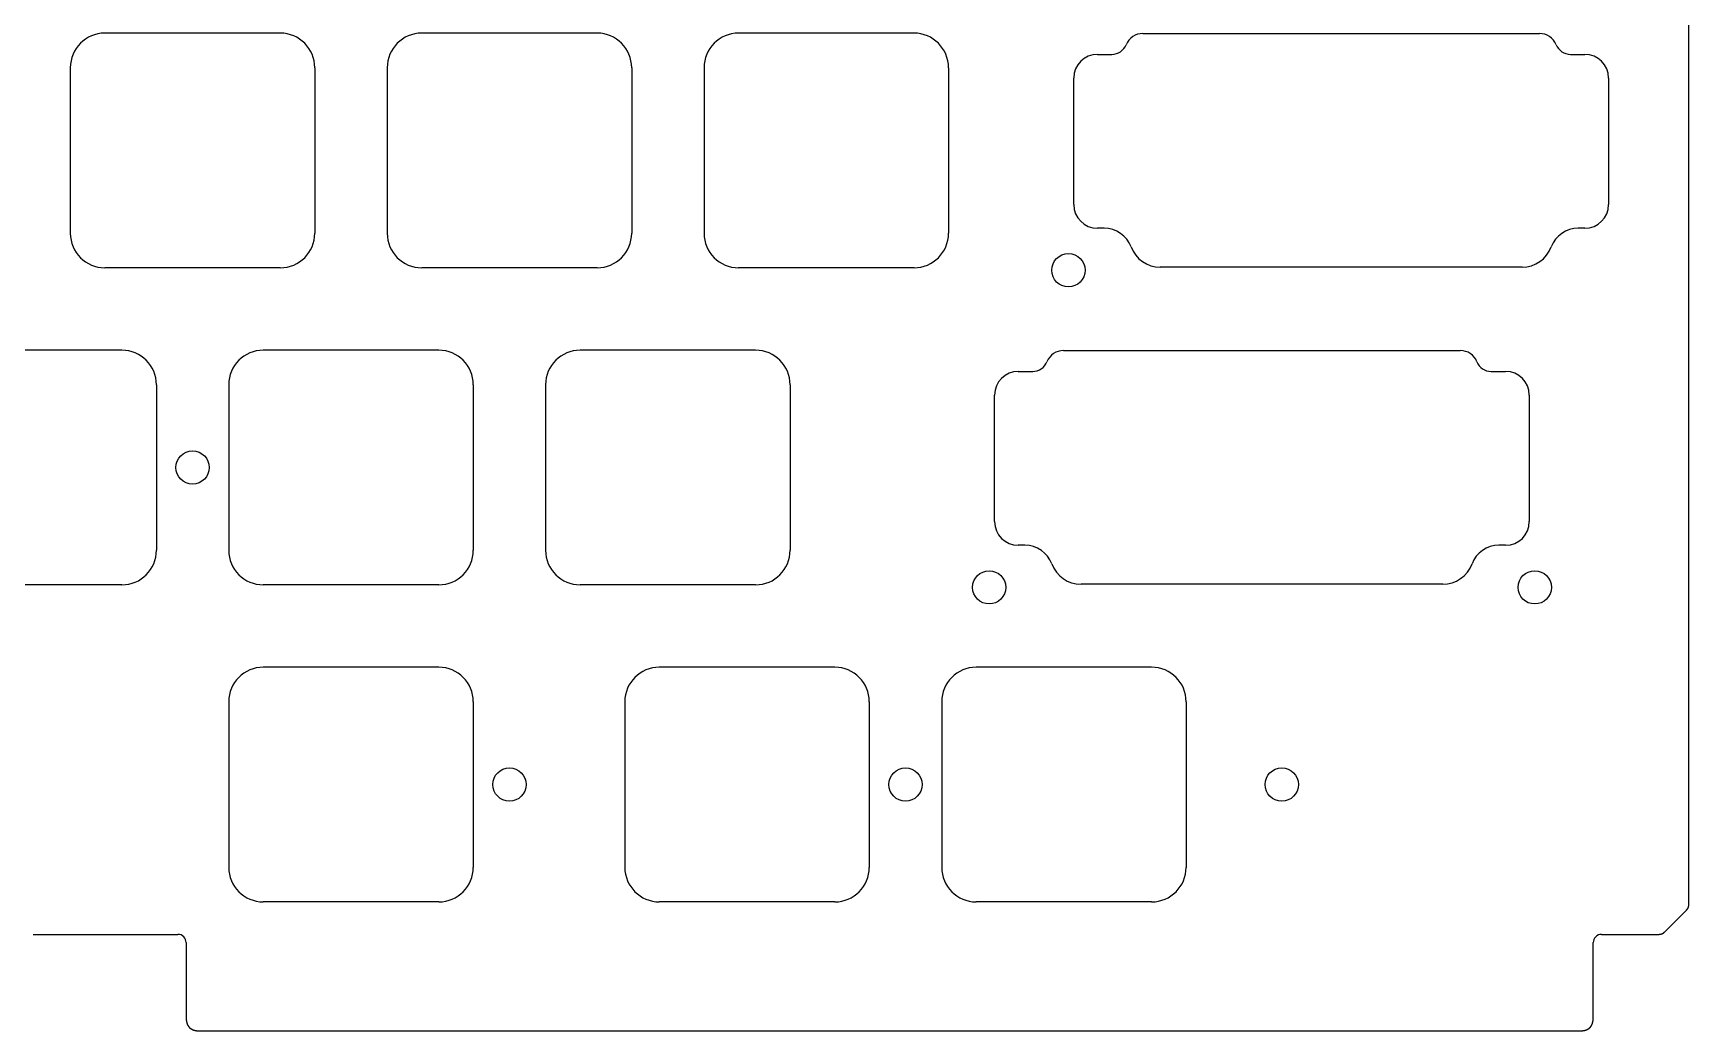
# Model space of a CAD drawing. Header units: millimetres. Extents: x -9 to 276, y -91 to 15.
# Drawn here: x 176.1 to 275.7, y -91 to -31 of the extents above; entities that cross this region are included whole.
import ezdxf

# ---------------------------------------------------------------- set-up
doc = ezdxf.new("R2010")
doc.units = ezdxf.units.MM
doc.layers.add('Edge.Cuts', color=53, linetype='CONTINUOUS', true_color=0xc8a339)

msp = doc.modelspace()

# ---------------------------------------------------------------- linework, layer by layer
at = {"layer": 'Edge.Cuts', "linetype": 'CONTINUOUS'}
for p, q in [((275.7, -83.39289), (275.7, 7.192893)), ((191.0125, -31.05), (180.4625, -31.05)), ((210.0625, -31.05), (199.5125, -31.05)), ((229.1125, -31.05), (218.5625, -31.05)), ((178.3875, -33.125), (178.3875, -43.075)), ((193.0875, -33.125), (193.0875, -43.075)), ((197.4375, -33.125), (197.4375, -43.075)), ((212.1375, -33.125), (212.1375, -43.075)), ((216.4875, -33.125), (216.4875, -43.075)), ((231.1875, -33.125), (231.1875, -43.075)), ((191.0125, -45.15), (180.4625, -45.15)), ((210.0625, -45.15), (199.5125, -45.15)), ((229.1125, -45.15), (218.5625, -45.15)), ((181.4875, -50.1), (170.9375, -50.1)), ((200.5375, -50.1), (189.9875, -50.1)), ((219.5875, -50.1), (209.0375, -50.1)), ((183.5625, -52.175), (183.5625, -62.125)), ((187.9125, -52.175), (187.9125, -62.125)), ((202.6125, -52.175), (202.6125, -62.125)), ((206.9625, -52.175), (206.9625, -62.125)), ((221.6625, -52.175), (221.6625, -62.125)), ((181.4875, -64.2), (170.9375, -64.2)), ((200.5375, -64.2), (189.9875, -64.2)), ((219.5875, -64.2), (209.0375, -64.2)), ((275.645185, -83.623601), (275.646602, -83.620891)), ((275.646602, -83.620891), (275.648, -83.618173)), ((275.648, -83.618173), (275.649379, -83.61545)), ((275.649379, -83.61545), (275.65074, -83.612718)), ((275.65074, -83.612718), (275.652081, -83.60998)), ((275.652081, -83.60998), (275.653404, -83.607234)), ((275.653404, -83.607234), (275.654708, -83.604482)), ((275.654708, -83.604482), (275.655994, -83.601722)), ((275.655994, -83.601722), (275.65726, -83.598956)), ((275.65726, -83.598956), (275.658508, -83.596181)), ((275.658508, -83.596181), (275.659737, -83.5934)), ((275.659737, -83.5934), (275.660948, -83.590611)), ((275.660948, -83.590611), (275.66214, -83.587815)), ((275.66214, -83.587815), (275.663314, -83.585011)), ((275.663314, -83.585011), (275.665606, -83.57938)), ((275.665606, -83.57938), (275.667824, -83.573718)), ((275.667824, -83.573718), (275.669968, -83.568026)), ((275.669968, -83.568026), (275.672039, -83.562301)), ((275.672039, -83.562301), (275.674036, -83.556544)), ((275.674036, -83.556544), (275.67596, -83.550754)), ((275.67596, -83.550754), (275.677811, -83.54493)), ((275.677811, -83.54493), (275.679589, -83.539073)), ((275.679589, -83.539073), (275.681294, -83.533181)), ((275.681294, -83.533181), (275.682925, -83.527254)), ((275.682925, -83.527254), (275.684483, -83.521292)), ((275.684483, -83.521292), (275.685968, -83.515293)), ((275.685968, -83.515293), (275.68738, -83.509257)), ((275.68738, -83.509257), (275.688718, -83.503184)), ((275.688718, -83.503184), (275.689983, -83.497072)), ((275.689983, -83.497072), (275.691174, -83.490922)), ((275.691174, -83.490922), (275.692291, -83.484733)), ((275.692291, -83.484733), (275.693333, -83.478504)), ((275.693333, -83.478504), (275.694302, -83.472234)), ((275.694302, -83.472234), (275.695196, -83.465924)), ((275.695196, -83.465924), (275.696015, -83.459571)), ((275.696015, -83.459571), (275.696758, -83.453176)), ((275.696758, -83.453176), (275.697426, -83.446738)), ((275.697426, -83.446738), (275.698018, -83.440255)), ((275.698018, -83.440255), (275.698534, -83.433729)), ((275.698534, -83.433729), (275.698973, -83.427157)), ((275.698973, -83.427157), (275.699334, -83.42054)), ((275.699334, -83.42054), (275.699618, -83.413876)), ((275.699618, -83.413876), (275.699824, -83.407164)), ((275.699824, -83.407164), (275.699952, -83.400405)), ((275.699952, -83.400405), (275.7, -83.393597)), ((275.7, -83.393597), (275.7, -83.39289)), ((274.246446, -85.05355), (275.553553, -83.746443)), ((275.553553, -83.746443), (275.555963, -83.744019)), ((275.555963, -83.744019), (275.558354, -83.741586)), ((275.558354, -83.741586), (275.560718, -83.739151)), ((275.560718, -83.739151), (275.563063, -83.736707)), ((275.563063, -83.736707), (275.565383, -83.734261)), ((275.565383, -83.734261), (275.567682, -83.731807)), ((275.567682, -83.731807), (275.569957, -83.72935)), ((275.569957, -83.72935), (275.572212, -83.726885)), ((275.572212, -83.726885), (275.574442, -83.724418)), ((275.574442, -83.724418), (275.576653, -83.721942)), ((275.576653, -83.721942), (275.57884, -83.719463)), ((275.57884, -83.719463), (275.581007, -83.716976)), ((275.581007, -83.716976), (275.58315, -83.714487)), ((275.58315, -83.714487), (275.585273, -83.711989)), ((275.585273, -83.711989), (275.587373, -83.709488)), ((275.587373, -83.709488), (275.589453, -83.706979)), ((275.589453, -83.706979), (275.591511, -83.704467)), ((275.591511, -83.704467), (275.593548, -83.701947)), ((275.593548, -83.701947), (275.595563, -83.699423)), ((275.595563, -83.699423), (275.597559, -83.696892)), ((275.597559, -83.696892), (275.599532, -83.694357)), ((275.599532, -83.694357), (275.601485, -83.691814)), ((275.601485, -83.691814), (275.603416, -83.689268)), ((275.603416, -83.689268), (275.605329, -83.686713)), ((275.605329, -83.686713), (275.607218, -83.684155)), ((275.607218, -83.684155), (275.609089, -83.681589)), ((275.609089, -83.681589), (275.610938, -83.679019)), ((275.610938, -83.679019), (275.612768, -83.676441)), ((275.612768, -83.676441), (275.614577, -83.67386)), ((275.614577, -83.67386), (275.616366, -83.67127)), ((275.616366, -83.67127), (275.618134, -83.668676)), ((275.618134, -83.668676), (275.619883, -83.666074)), ((275.619883, -83.666074), (275.621611, -83.663468)), ((275.621611, -83.663468), (275.62332, -83.660854)), ((275.62332, -83.660854), (275.625008, -83.658235)), ((275.625008, -83.658235), (275.626678, -83.655609)), ((275.626678, -83.655609), (275.628327, -83.652978)), ((275.628327, -83.652978), (275.629957, -83.650339)), ((275.629957, -83.650339), (275.631566, -83.647695)), ((275.631566, -83.647695), (275.633157, -83.645044)), ((275.633157, -83.645044), (275.634728, -83.642387)), ((275.634728, -83.642387), (275.63628, -83.639723)), ((275.63628, -83.639723), (275.637811, -83.637053)), ((275.637811, -83.637053), (275.639325, -83.634375)), ((275.639325, -83.634375), (275.640818, -83.631692)), ((275.640818, -83.631692), (275.642293, -83.629002)), ((275.642293, -83.629002), (275.643748, -83.626305)), ((275.643748, -83.626305), (275.645185, -83.623601)), ((176.149852, -85.199997), (184.850852, -85.199997)), ((270.450556, -85.199997), (273.892893, -85.199997)), ((273.892893, -85.199997), (273.896312, -85.199987)), ((273.896312, -85.199987), (273.899722, -85.199957)), ((273.899722, -85.199957), (273.903116, -85.199907)), ((273.903116, -85.199907), (273.906502, -85.199837)), ((273.906502, -85.199837), (273.909871, -85.199748)), ((273.909871, -85.199748), (273.913233, -85.199639)), ((273.913233, -85.199639), (273.916578, -85.19951)), ((273.916578, -85.19951), (273.919916, -85.199361)), ((273.919916, -85.199361), (273.923238, -85.199194)), ((273.923238, -85.199194), (273.926552, -85.199006)), ((273.926552, -85.199006), (273.929851, -85.1988)), ((273.929851, -85.1988), (273.933141, -85.198573)), ((273.933141, -85.198573), (273.936417, -85.198328)), ((273.936417, -85.198328), (273.939685, -85.198064)), ((273.939685, -85.198064), (273.942938, -85.19778)), ((273.942938, -85.19778), (273.946183, -85.197477)), ((273.946183, -85.197477), (273.949414, -85.197155)), ((273.949414, -85.197155), (273.952637, -85.196814)), ((273.952637, -85.196814), (273.955846, -85.196455)), ((273.955846, -85.196455), (273.959047, -85.196076)), ((273.959047, -85.196076), (273.962235, -85.195678)), ((273.962235, -85.195678), (273.965414, -85.195262)), ((273.965414, -85.195262), (273.96858, -85.194827)), ((273.96858, -85.194827), (273.971738, -85.194373)), ((273.971738, -85.194373), (273.974884, -85.1939)), ((273.974884, -85.1939), (273.978021, -85.193408)), ((273.978021, -85.193408), (273.981146, -85.192899)), ((273.981146, -85.192899), (273.984262, -85.19237)), ((273.984262, -85.19237), (273.987367, -85.191823)), ((273.987367, -85.191823), (273.990463, -85.191257)), ((273.990463, -85.191257), (273.993547, -85.190673)), ((273.993547, -85.190673), (273.996624, -85.19007)), ((273.996624, -85.19007), (273.999689, -85.189449)), ((273.999689, -85.189449), (274.002746, -85.188809)), ((274.002746, -85.188809), (274.005791, -85.188151)), ((274.005791, -85.188151), (274.008829, -85.187475)), ((274.008829, -85.187475), (274.011855, -85.18678)), ((274.011855, -85.18678), (274.014873, -85.186067)), ((274.014873, -85.186067), (274.017881, -85.185335)), ((274.017881, -85.185335), (274.020881, -85.184585)), ((274.020881, -85.184585), (274.02387, -85.183817)), ((274.02387, -85.183817), (274.026851, -85.183031)), ((274.026851, -85.183031), (274.029822, -85.182226)), ((274.029822, -85.182226), (274.032786, -85.181403)), ((274.032786, -85.181403), (274.035739, -85.180562)), ((274.035739, -85.180562), (274.038684, -85.179702)), ((274.038684, -85.179702), (274.04162, -85.178824)), ((274.04162, -85.178824), (274.044548, -85.177928)), ((274.044548, -85.177928), (274.047466, -85.177014)), ((274.047466, -85.177014), (274.050376, -85.176081)), ((274.050376, -85.176081), (274.053278, -85.17513)), ((274.053278, -85.17513), (274.056171, -85.174161)), ((274.056171, -85.174161), (274.059056, -85.173173)), ((274.059056, -85.173173), (274.061933, -85.172167)), ((274.061933, -85.172167), (274.064801, -85.171143)), ((274.064801, -85.171143), (274.067661, -85.1701)), ((274.067661, -85.1701), (274.070513, -85.16904)), ((274.070513, -85.16904), (274.073357, -85.16796)), ((274.073357, -85.16796), (274.076193, -85.166863)), ((274.076193, -85.166863), (274.079022, -85.165747)), ((274.079022, -85.165747), (274.081842, -85.164612)), ((274.081842, -85.164612), (274.084655, -85.16346)), ((274.084655, -85.16346), (274.090257, -85.161099)), ((274.090257, -85.161099), (274.095828, -85.158664)), ((274.095828, -85.158664), (274.10137, -85.156154)), ((274.10137, -85.156154), (274.106882, -85.153571)), ((274.106882, -85.153571), (274.112365, -85.150912)), ((274.112365, -85.150912), (274.11782, -85.148179)), ((274.11782, -85.148179), (274.123247, -85.14537)), ((274.123247, -85.14537), (274.128645, -85.142485)), ((274.128645, -85.142485), (274.134017, -85.139524)), ((274.134017, -85.139524), (274.139362, -85.136487)), ((274.139362, -85.136487), (274.14468, -85.133372)), ((274.14468, -85.133372), (274.149972, -85.13018)), ((274.149972, -85.13018), (274.155238, -85.126911)), ((274.155238, -85.126911), (274.160479, -85.123563)), ((274.160479, -85.123563), (274.165694, -85.120135)), ((274.165694, -85.120135), (274.170885, -85.116629)), ((274.170885, -85.116629), (274.176051, -85.113042)), ((274.176051, -85.113042), (274.181193, -85.109375)), ((274.181193, -85.109375), (274.186311, -85.105626)), ((274.186311, -85.105626), (274.191406, -85.101796)), ((274.191406, -85.101796), (274.196477, -85.097883)), ((274.196477, -85.097883), (274.201525, -85.093887)), ((274.201525, -85.093887), (274.20655, -85.089806)), ((274.20655, -85.089806), (274.211552, -85.085641)), ((274.211552, -85.085641), (274.216531, -85.081391)), ((274.216531, -85.081391), (274.221489, -85.077054)), ((274.221489, -85.077054), (274.226424, -85.072631)), ((274.226424, -85.072631), (274.231337, -85.068119)), ((274.231337, -85.068119), (274.236228, -85.063519)), ((274.236228, -85.063519), (274.241098, -85.05883)), ((274.241098, -85.05883), (274.245945, -85.05405)), ((274.245945, -85.05405), (274.246446, -85.05355)), ((185.350852, -85.699997), (185.350852, -90.199997)), ((269.950556, -90.199997), (269.950556, -85.699997)), ((185.350852, -90.199997), (185.350862, -90.205644)), ((185.350862, -90.205644), (185.350892, -90.211271)), ((185.350892, -90.211271), (185.350942, -90.216858)), ((185.350942, -90.216858), (185.351011, -90.222425)), ((185.351011, -90.222425), (185.351101, -90.227953)), ((185.351101, -90.227953), (185.351209, -90.233461)), ((185.351209, -90.233461), (185.351338, -90.23893)), ((185.351338, -90.23893), (185.351485, -90.24438)), ((185.351485, -90.24438), (185.351652, -90.249791)), ((185.351652, -90.249791), (185.351838, -90.255183)), ((185.351838, -90.255183), (185.352043, -90.260537)), ((185.352043, -90.260537), (185.352267, -90.265871)), ((185.352267, -90.265871), (185.352509, -90.271168)), ((185.352509, -90.271168), (185.352771, -90.276446)), ((185.352771, -90.276446), (185.353051, -90.281686)), ((185.353051, -90.281686), (185.35335, -90.286907)), ((185.35335, -90.286907), (185.353667, -90.292092)), ((185.353667, -90.292092), (185.354003, -90.297257)), ((185.354003, -90.297257), (185.354356, -90.302386)), ((185.354356, -90.302386), (185.354728, -90.307497)), ((185.354728, -90.307497), (185.355118, -90.312571)), ((185.355118, -90.312571), (185.355526, -90.317627)), ((185.355526, -90.317627), (185.355952, -90.322647)), ((185.355952, -90.322647), (185.356396, -90.327648)), ((185.356396, -90.327648), (185.356857, -90.332615)), ((185.356857, -90.332615), (185.357337, -90.337563)), ((185.357337, -90.337563), (185.357833, -90.342476)), ((185.357833, -90.342476), (185.358347, -90.347371)), ((185.358347, -90.347371), (185.358878, -90.352232)), ((185.358878, -90.352232), (185.359427, -90.357074)), ((185.359427, -90.357074), (185.359993, -90.361882)), ((185.359993, -90.361882), (185.360576, -90.366673)), ((185.360576, -90.366673), (185.361175, -90.371429)), ((185.361175, -90.371429), (185.361793, -90.376168)), ((185.361793, -90.376168), (185.362426, -90.380874)), ((185.362426, -90.380874), (185.363077, -90.385562)), ((185.363077, -90.385562), (185.363744, -90.390217)), ((185.363744, -90.390217), (185.364428, -90.394854)), ((185.364428, -90.394854), (185.365128, -90.399459)), ((185.365128, -90.399459), (185.365846, -90.404047)), ((185.365846, -90.404047), (185.366578, -90.408602)), ((185.366578, -90.408602), (185.367329, -90.41314)), ((185.367329, -90.41314), (185.368094, -90.417647)), ((185.368094, -90.417647), (185.368876, -90.422136)), ((185.368876, -90.422136), (185.369674, -90.426593)), ((185.369674, -90.426593), (185.370489, -90.431034)), ((185.370489, -90.431034), (185.371318, -90.435444)), ((185.371318, -90.435444), (185.372165, -90.439836)), ((185.372165, -90.439836), (185.373026, -90.444198)), ((185.373026, -90.444198), (185.373904, -90.448543)), ((185.373904, -90.448543), (185.374796, -90.452858)), ((185.374796, -90.452858), (185.375706, -90.457157)), ((185.375706, -90.457157), (185.376629, -90.461425)), ((185.376629, -90.461425), (185.377569, -90.465676)), ((185.377569, -90.465676), (185.378524, -90.469899)), ((185.378524, -90.469899), (185.379495, -90.474104)), ((185.379495, -90.474104), (185.38048, -90.478281)), ((185.38048, -90.478281), (185.381482, -90.482441)), ((185.381482, -90.482441), (185.382497, -90.486572)), ((185.382497, -90.486572), (185.383529, -90.490687)), ((185.383529, -90.490687), (185.384574, -90.494774)), ((185.384574, -90.494774), (185.385636, -90.498844)), ((185.385636, -90.498844), (185.386712, -90.502886)), ((185.386712, -90.502886), (185.387803, -90.506913)), ((185.387803, -90.506913), (185.388908, -90.510911)), ((185.388908, -90.510911), (185.39003, -90.514894)), ((185.39003, -90.514894), (185.391164, -90.518849)), ((185.391164, -90.518849), (185.392315, -90.522788)), ((185.392315, -90.522788), (185.393478, -90.5267)), ((185.393478, -90.5267), (185.394658, -90.530597)), ((185.394658, -90.530597), (185.395851, -90.534467)), ((185.395851, -90.534467), (185.397059, -90.53832)), ((185.397059, -90.53832), (185.398281, -90.542148)), ((185.398281, -90.542148), (185.399518, -90.54596)), ((185.399518, -90.54596), (185.400769, -90.549747)), ((185.400769, -90.549747), (185.402035, -90.553517)), ((185.402035, -90.553517), (185.403313, -90.557262)), ((185.403313, -90.557262), (185.404608, -90.560992)), ((185.404608, -90.560992), (185.405914, -90.564696)), ((185.405914, -90.564696), (185.407237, -90.568385)), ((185.407237, -90.568385), (185.408572, -90.57205)), ((185.408572, -90.57205), (185.409923, -90.575698)), ((185.409923, -90.575698), (185.411286, -90.579323)), ((185.411286, -90.579323), (185.412664, -90.582931)), ((185.412664, -90.582931), (185.414055, -90.586516)), ((185.414055, -90.586516), (185.415461, -90.590086)), ((185.415461, -90.590086), (185.41688, -90.593632)), ((269.88443, -90.593873), (269.887251, -90.586777)), ((269.887251, -90.586777), (269.890016, -90.579603)), ((269.890016, -90.579603), (269.892725, -90.57235)), ((269.892725, -90.57235), (269.895379, -90.565018)), ((269.895379, -90.565018), (269.897976, -90.557606)), ((269.897976, -90.557606), (269.900517, -90.550113)), ((269.900517, -90.550113), (269.903002, -90.542538)), ((269.903002, -90.542538), (269.905428, -90.53488)), ((269.905428, -90.53488), (269.907798, -90.527139)), ((269.907798, -90.527139), (269.910109, -90.519313)), ((269.910109, -90.519313), (269.912362, -90.511402)), ((269.912362, -90.511402), (269.914557, -90.503405)), ((269.914557, -90.503405), (269.916692, -90.495321)), ((269.916692, -90.495321), (269.918768, -90.487149)), ((269.918768, -90.487149), (269.920783, -90.478887)), ((269.920783, -90.478887), (269.922738, -90.470536)), ((269.922738, -90.470536), (269.924632, -90.462094)), ((269.924632, -90.462094), (269.926465, -90.45356)), ((269.926465, -90.45356), (269.928235, -90.444934)), ((269.928235, -90.444934), (269.929943, -90.436214)), ((269.929943, -90.436214), (269.931588, -90.427399)), ((269.931588, -90.427399), (269.933169, -90.418489)), ((269.933169, -90.418489), (269.934686, -90.409482)), ((269.934686, -90.409482), (269.936138, -90.400378)), ((269.936138, -90.400378), (269.937524, -90.391175)), ((269.937524, -90.391175), (269.938845, -90.381872)), ((269.938845, -90.381872), (269.940099, -90.372469)), ((269.940099, -90.372469), (269.941285, -90.362964)), ((269.941285, -90.362964), (269.942404, -90.353357)), ((269.942404, -90.353357), (269.943454, -90.343646)), ((269.943454, -90.343646), (269.944435, -90.33383)), ((269.944435, -90.33383), (269.945346, -90.323908)), ((269.945346, -90.323908), (269.946186, -90.31388)), ((269.946186, -90.31388), (269.946955, -90.303744)), ((269.946955, -90.303744), (269.947652, -90.293499)), ((269.947652, -90.293499), (269.948275, -90.283144)), ((269.948275, -90.283144), (269.948826, -90.272678)), ((269.948826, -90.272678), (269.949302, -90.2621)), ((269.949302, -90.2621), (269.949702, -90.251408)), ((269.949702, -90.251408), (269.950027, -90.240603)), ((269.950027, -90.240603), (269.950275, -90.229682)), ((269.950275, -90.229682), (269.950446, -90.218644)), ((269.950446, -90.218644), (269.950538, -90.207489)), ((269.950538, -90.207489), (269.950556, -90.199997)), ((185.41688, -90.593632), (185.418314, -90.597162)), ((185.418314, -90.597162), (185.41976, -90.600669)), ((185.41976, -90.600669), (185.421221, -90.604161)), ((185.421221, -90.604161), (185.422695, -90.60763)), ((185.422695, -90.60763), (185.424184, -90.611084)), ((185.424184, -90.611084), (185.425684, -90.614515)), ((185.425684, -90.614515), (185.4272, -90.617931)), ((185.4272, -90.617931), (185.428728, -90.621325)), ((185.428728, -90.621325), (185.430272, -90.624703)), ((185.430272, -90.624703), (185.431827, -90.62806)), ((185.431827, -90.62806), (185.433397, -90.631402)), ((185.433397, -90.631402), (185.434979, -90.634721)), ((185.434979, -90.634721), (185.436576, -90.638026)), ((185.436576, -90.638026), (185.438185, -90.64131)), ((185.438185, -90.64131), (185.439809, -90.644579)), ((185.439809, -90.644579), (185.441445, -90.647826)), ((185.441445, -90.647826), (185.443096, -90.651059)), ((185.443096, -90.651059), (185.444759, -90.654271)), ((185.444759, -90.654271), (185.446437, -90.657468)), ((185.446437, -90.657468), (185.448126, -90.660645)), ((185.448126, -90.660645), (185.44983, -90.663807)), ((185.44983, -90.663807), (185.451547, -90.666949)), ((185.451547, -90.666949), (185.453277, -90.670076)), ((185.453277, -90.670076), (185.45502, -90.673184)), ((185.45502, -90.673184), (185.456778, -90.676276)), ((185.456778, -90.676276), (185.458547, -90.679349)), ((185.458547, -90.679349), (185.460331, -90.682408)), ((185.460331, -90.682408), (185.462127, -90.685447)), ((185.462127, -90.685447), (185.463938, -90.688472)), ((185.463938, -90.688472), (185.465761, -90.691478)), ((185.465761, -90.691478), (185.467598, -90.694469)), ((185.467598, -90.694469), (185.469447, -90.697441)), ((185.469447, -90.697441), (185.471311, -90.700399)), ((185.471311, -90.700399), (185.473187, -90.703339)), ((185.473187, -90.703339), (185.475077, -90.706264)), ((185.475077, -90.706264), (185.476979, -90.709171)), ((185.476979, -90.709171), (185.478896, -90.712063)), ((185.478896, -90.712063), (185.480825, -90.714938)), ((185.480825, -90.714938), (185.482769, -90.717798)), ((185.482769, -90.717798), (185.484724, -90.720641)), ((185.484724, -90.720641), (185.486694, -90.723469)), ((185.486694, -90.723469), (185.488677, -90.72628)), ((185.488677, -90.72628), (185.490673, -90.729076)), ((185.490673, -90.729076), (185.492682, -90.731856)), ((185.492682, -90.731856), (185.494706, -90.734621)), ((185.494706, -90.734621), (185.496741, -90.737369)), ((185.496741, -90.737369), (185.498792, -90.740103)), ((185.498792, -90.740103), (185.500854, -90.74282)), ((185.500854, -90.74282), (185.502931, -90.745523)), ((185.502931, -90.745523), (185.505021, -90.74821)), ((185.505021, -90.74821), (185.507125, -90.750882)), ((185.507125, -90.750882), (185.509241, -90.753539)), ((185.509241, -90.753539), (185.511372, -90.756181)), ((185.511372, -90.756181), (185.513516, -90.758807)), ((185.513516, -90.758807), (185.515673, -90.761418)), ((185.515673, -90.761418), (185.517844, -90.764015)), ((185.517844, -90.764015), (185.520029, -90.766596)), ((185.520029, -90.766596), (185.522227, -90.769163)), ((185.522227, -90.769163), (185.52444, -90.771715)), ((185.52444, -90.771715), (185.526665, -90.774252)), ((185.526665, -90.774252), (185.528905, -90.776775)), ((185.528905, -90.776775), (185.531158, -90.779282)), ((185.531158, -90.779282), (185.533425, -90.781776)), ((185.533425, -90.781776), (185.535705, -90.784254)), ((185.535705, -90.784254), (185.538, -90.786719)), ((185.538, -90.786719), (185.540309, -90.789168)), ((185.540309, -90.789168), (185.542631, -90.791604)), ((185.542631, -90.791604), (185.544968, -90.794025)), ((185.544968, -90.794025), (185.547318, -90.796432)), ((185.547318, -90.796432), (185.549682, -90.798824)), ((185.549682, -90.798824), (185.552061, -90.801203)), ((185.552061, -90.801203), (185.556861, -90.805917)), ((185.556861, -90.805917), (185.561717, -90.810575)), ((185.561717, -90.810575), (185.56663, -90.815176)), ((185.56663, -90.815176), (185.571601, -90.819723)), ((185.571601, -90.819723), (185.57663, -90.824213)), ((185.57663, -90.824213), (185.581718, -90.828649)), ((185.581718, -90.828649), (185.586864, -90.83303)), ((185.586864, -90.83303), (185.592069, -90.837356)), ((185.592069, -90.837356), (185.597334, -90.841627)), ((185.597334, -90.841627), (185.602659, -90.845844)), ((185.602659, -90.845844), (185.608045, -90.850007)), ((185.608045, -90.850007), (185.613492, -90.854117)), ((185.613492, -90.854117), (185.619001, -90.858172)), ((185.619001, -90.858172), (185.624571, -90.862174)), ((185.624571, -90.862174), (185.630204, -90.866122)), ((185.630204, -90.866122), (185.635901, -90.870017)), ((185.635901, -90.870017), (185.641661, -90.873859)), ((185.641661, -90.873859), (185.647486, -90.877647)), ((185.647486, -90.877647), (185.653375, -90.881382)), ((185.653375, -90.881382), (185.659331, -90.885063)), ((185.659331, -90.885063), (185.665352, -90.888692)), ((185.665352, -90.888692), (185.67144, -90.892267)), ((185.67144, -90.892267), (185.677596, -90.895789)), ((185.677596, -90.895789), (185.68382, -90.899258)), ((185.68382, -90.899258), (185.690112, -90.902674)), ((185.690112, -90.902674), (185.696474, -90.906036)), ((185.696474, -90.906036), (185.702906, -90.909345)), ((185.702906, -90.909345), (185.709409, -90.9126)), ((185.709409, -90.9126), (185.715984, -90.915801)), ((185.715984, -90.915801), (185.722631, -90.918948)), ((185.722631, -90.918948), (185.72935, -90.922042)), ((185.72935, -90.922042), (185.736144, -90.925081)), ((185.736144, -90.925081), (185.743012, -90.928066)), ((185.743012, -90.928066), (185.749956, -90.930996)), ((185.749956, -90.930996), (185.756976, -90.933871)), ((185.756976, -90.933871), (185.764072, -90.936692)), ((185.764072, -90.936692), (185.771246, -90.939457)), ((185.771246, -90.939457), (185.778499, -90.942166)), ((185.778499, -90.942166), (185.785831, -90.94482)), ((185.785831, -90.94482), (185.793243, -90.947417)), ((185.793243, -90.947417), (185.800736, -90.949958)), ((185.800736, -90.949958), (185.808311, -90.952443)), ((185.808311, -90.952443), (185.815969, -90.954869)), ((185.815969, -90.954869), (185.82371, -90.957239)), ((185.82371, -90.957239), (185.831536, -90.95955)), ((185.831536, -90.95955), (185.839447, -90.961803)), ((185.839447, -90.961803), (185.847444, -90.963998)), ((185.847444, -90.963998), (185.855528, -90.966133)), ((185.855528, -90.966133), (185.8637, -90.968209)), ((185.8637, -90.968209), (185.871962, -90.970224)), ((185.871962, -90.970224), (185.880313, -90.972179)), ((185.880313, -90.972179), (185.888755, -90.974073)), ((185.888755, -90.974073), (185.897289, -90.975906)), ((185.897289, -90.975906), (185.905915, -90.977676)), ((185.905915, -90.977676), (185.914635, -90.979384)), ((185.914635, -90.979384), (185.92345, -90.981029)), ((185.92345, -90.981029), (185.93236, -90.98261)), ((185.93236, -90.98261), (185.941367, -90.984127)), ((185.941367, -90.984127), (185.950471, -90.985579)), ((185.950471, -90.985579), (185.959674, -90.986965)), ((185.959674, -90.986965), (185.968977, -90.988286)), ((185.968977, -90.988286), (185.97838, -90.98954)), ((185.97838, -90.98954), (185.987885, -90.990726)), ((185.987885, -90.990726), (185.997492, -90.991845)), ((185.997492, -90.991845), (186.007204, -90.992895)), ((186.007204, -90.992895), (186.017019, -90.993876)), ((186.017019, -90.993876), (186.026941, -90.994787)), ((186.026941, -90.994787), (186.036969, -90.995627)), ((186.036969, -90.995627), (186.047105, -90.996396)), ((186.047105, -90.996396), (186.05735, -90.997093)), ((186.05735, -90.997093), (186.067705, -90.997716)), ((186.067705, -90.997716), (186.078171, -90.998267)), ((186.078171, -90.998267), (186.088749, -90.998743)), ((186.088749, -90.998743), (186.099441, -90.999143)), ((186.099441, -90.999143), (186.110246, -90.999468)), ((186.110246, -90.999468), (186.121167, -90.999716)), ((186.121167, -90.999716), (186.132205, -90.999887)), ((186.132205, -90.999887), (186.14336, -90.999979)), ((186.14336, -90.999979), (186.150852, -90.999997)), ((186.150852, -90.999997), (269.150556, -90.999997)), ((269.150556, -90.999997), (269.156203, -90.999987)), ((269.156203, -90.999987), (269.16183, -90.999957)), ((269.16183, -90.999957), (269.167417, -90.999907)), ((269.167417, -90.999907), (269.172984, -90.999838)), ((269.172984, -90.999838), (269.178512, -90.999748)), ((269.178512, -90.999748), (269.18402, -90.99964)), ((269.18402, -90.99964), (269.189489, -90.999511)), ((269.189489, -90.999511), (269.194939, -90.999364)), ((269.194939, -90.999364), (269.20035, -90.999197)), ((269.20035, -90.999197), (269.205742, -90.999011)), ((269.205742, -90.999011), (269.211096, -90.998806)), ((269.211096, -90.998806), (269.21643, -90.998582)), ((269.21643, -90.998582), (269.221727, -90.99834)), ((269.221727, -90.99834), (269.227005, -90.998078)), ((269.227005, -90.998078), (269.232245, -90.997798)), ((269.232245, -90.997798), (269.237466, -90.997499)), ((269.237466, -90.997499), (269.242651, -90.997182)), ((269.242651, -90.997182), (269.247816, -90.996846)), ((269.247816, -90.996846), (269.252945, -90.996493)), ((269.252945, -90.996493), (269.258056, -90.996121)), ((269.258056, -90.996121), (269.26313, -90.995731)), ((269.26313, -90.995731), (269.268186, -90.995323)), ((269.268186, -90.995323), (269.273206, -90.994897)), ((269.273206, -90.994897), (269.278207, -90.994453)), ((269.278207, -90.994453), (269.283174, -90.993992)), ((269.283174, -90.993992), (269.288122, -90.993512)), ((269.288122, -90.993512), (269.293035, -90.993016)), ((269.293035, -90.993016), (269.29793, -90.992502)), ((269.29793, -90.992502), (269.30279, -90.991971)), ((269.30279, -90.991971), (269.307633, -90.991422)), ((269.307633, -90.991422), (269.312441, -90.990856)), ((269.312441, -90.990856), (269.317232, -90.990273)), ((269.317232, -90.990273), (269.321988, -90.989674)), ((269.321988, -90.989674), (269.326727, -90.989056)), ((269.326727, -90.989056), (269.331433, -90.988423)), ((269.331433, -90.988423), (269.336121, -90.987772)), ((269.336121, -90.987772), (269.340776, -90.987105)), ((269.340776, -90.987105), (269.345413, -90.986421)), ((269.345413, -90.986421), (269.350018, -90.985721)), ((269.350018, -90.985721), (269.354606, -90.985003)), ((269.354606, -90.985003), (269.359161, -90.984271)), ((269.359161, -90.984271), (269.363699, -90.98352)), ((269.363699, -90.98352), (269.368206, -90.982755)), ((269.368206, -90.982755), (269.372695, -90.981973)), ((269.372695, -90.981973), (269.377152, -90.981175)), ((269.377152, -90.981175), (269.381593, -90.98036)), ((269.381593, -90.98036), (269.386003, -90.979531)), ((269.386003, -90.979531), (269.390395, -90.978684)), ((269.390395, -90.978684), (269.394757, -90.977823)), ((269.394757, -90.977823), (269.399102, -90.976945)), ((269.399102, -90.976945), (269.403417, -90.976053)), ((269.403417, -90.976053), (269.407715, -90.975143)), ((269.407715, -90.975143), (269.411984, -90.97422)), ((269.411984, -90.97422), (269.416235, -90.97328)), ((269.416235, -90.97328), (269.420458, -90.972325)), ((269.420458, -90.972325), (269.424663, -90.971354)), ((269.424663, -90.971354), (269.42884, -90.970369)), ((269.42884, -90.970369), (269.433, -90.969367)), ((269.433, -90.969367), (269.437131, -90.968352)), ((269.437131, -90.968352), (269.441246, -90.96732)), ((269.441246, -90.96732), (269.445333, -90.966275)), ((269.445333, -90.966275), (269.449403, -90.965213)), ((269.449403, -90.965213), (269.453445, -90.964137)), ((269.453445, -90.964137), (269.457472, -90.963046)), ((269.457472, -90.963046), (269.46147, -90.961941)), ((269.46147, -90.961941), (269.465453, -90.960819)), ((269.465453, -90.960819), (269.469408, -90.959685)), ((269.469408, -90.959685), (269.473347, -90.958534)), ((269.473347, -90.958534), (269.477259, -90.957371)), ((269.477259, -90.957371), (269.481156, -90.956191)), ((269.481156, -90.956191), (269.485026, -90.954998)), ((269.485026, -90.954998), (269.488879, -90.95379)), ((269.488879, -90.95379), (269.492707, -90.952568)), ((269.492707, -90.952568), (269.496519, -90.951331)), ((269.496519, -90.951331), (269.500306, -90.95008)), ((269.500306, -90.95008), (269.504076, -90.948814)), ((269.504076, -90.948814), (269.507821, -90.947536)), ((269.507821, -90.947536), (269.511551, -90.946241)), ((269.511551, -90.946241), (269.515255, -90.944935)), ((269.515255, -90.944935), (269.518944, -90.943612)), ((269.518944, -90.943612), (269.522609, -90.942277)), ((269.522609, -90.942277), (269.526257, -90.940926)), ((269.526257, -90.940926), (269.529882, -90.939563)), ((269.529882, -90.939563), (269.53349, -90.938185)), ((269.53349, -90.938185), (269.537075, -90.936794)), ((269.537075, -90.936794), (269.540645, -90.935388)), ((269.540645, -90.935388), (269.544191, -90.933969)), ((269.544191, -90.933969), (269.547721, -90.932535)), ((269.547721, -90.932535), (269.551228, -90.931089)), ((269.551228, -90.931089), (269.55472, -90.929628)), ((269.55472, -90.929628), (269.558189, -90.928154)), ((269.558189, -90.928154), (269.561643, -90.926665)), ((269.561643, -90.926665), (269.565074, -90.925165)), ((269.565074, -90.925165), (269.56849, -90.923649)), ((269.56849, -90.923649), (269.571884, -90.922121)), ((269.571884, -90.922121), (269.575262, -90.920577)), ((269.575262, -90.920577), (269.578619, -90.919022)), ((269.578619, -90.919022), (269.581961, -90.917452)), ((269.581961, -90.917452), (269.58528, -90.91587)), ((269.58528, -90.91587), (269.588585, -90.914273)), ((269.588585, -90.914273), (269.591869, -90.912664)), ((269.591869, -90.912664), (269.595138, -90.91104)), ((269.595138, -90.91104), (269.598385, -90.909404)), ((269.598385, -90.909404), (269.601618, -90.907753)), ((269.601618, -90.907753), (269.60483, -90.90609)), ((269.60483, -90.90609), (269.608027, -90.904412)), ((269.608027, -90.904412), (269.611204, -90.902723)), ((269.611204, -90.902723), (269.614366, -90.901019)), ((269.614366, -90.901019), (269.617508, -90.899302)), ((269.617508, -90.899302), (269.620635, -90.897572)), ((269.620635, -90.897572), (269.623743, -90.895829)), ((269.623743, -90.895829), (269.626835, -90.894071)), ((269.626835, -90.894071), (269.629908, -90.892302)), ((269.629908, -90.892302), (269.632967, -90.890518)), ((269.632967, -90.890518), (269.636006, -90.888722)), ((269.636006, -90.888722), (269.639031, -90.886911)), ((269.639031, -90.886911), (269.642037, -90.885088)), ((269.642037, -90.885088), (269.645028, -90.883251)), ((269.645028, -90.883251), (269.648, -90.881402)), ((269.648, -90.881402), (269.650958, -90.879538)), ((269.650958, -90.879538), (269.653898, -90.877662)), ((269.653898, -90.877662), (269.656823, -90.875772)), ((269.656823, -90.875772), (269.65973, -90.87387)), ((269.65973, -90.87387), (269.662622, -90.871953)), ((269.662622, -90.871953), (269.665497, -90.870024)), ((269.665497, -90.870024), (269.668357, -90.86808)), ((269.668357, -90.86808), (269.6712, -90.866125)), ((269.6712, -90.866125), (269.674028, -90.864155)), ((269.674028, -90.864155), (269.676839, -90.862172)), ((269.676839, -90.862172), (269.679635, -90.860176)), ((269.679635, -90.860176), (269.682415, -90.858167)), ((269.682415, -90.858167), (269.68518, -90.856143)), ((269.68518, -90.856143), (269.687928, -90.854108)), ((269.687928, -90.854108), (269.690662, -90.852057)), ((269.690662, -90.852057), (269.693379, -90.849995)), ((269.693379, -90.849995), (269.696082, -90.847918)), ((269.696082, -90.847918), (269.698769, -90.845828)), ((269.698769, -90.845828), (269.701441, -90.843724)), ((269.701441, -90.843724), (269.704098, -90.841608)), ((269.704098, -90.841608), (269.70674, -90.839477)), ((269.70674, -90.839477), (269.709366, -90.837333)), ((269.709366, -90.837333), (269.711977, -90.835176)), ((269.711977, -90.835176), (269.714574, -90.833005)), ((269.714574, -90.833005), (269.717155, -90.83082)), ((269.717155, -90.83082), (269.719722, -90.828622)), ((269.719722, -90.828622), (269.722274, -90.826409)), ((269.722274, -90.826409), (269.724811, -90.824184)), ((269.724811, -90.824184), (269.727334, -90.821944)), ((269.727334, -90.821944), (269.729841, -90.819691)), ((269.729841, -90.819691), (269.732335, -90.817424)), ((269.732335, -90.817424), (269.734813, -90.815144)), ((269.734813, -90.815144), (269.737278, -90.812849)), ((269.737278, -90.812849), (269.739727, -90.81054)), ((269.739727, -90.81054), (269.742163, -90.808218)), ((269.742163, -90.808218), (269.744584, -90.805881)), ((269.744584, -90.805881), (269.746991, -90.803531)), ((269.746991, -90.803531), (269.749383, -90.801167)), ((269.749383, -90.801167), (269.751762, -90.798788)), ((269.751762, -90.798788), (269.756476, -90.793988)), ((269.756476, -90.793988), (269.761134, -90.789132)), ((269.761134, -90.789132), (269.765735, -90.784219)), ((269.765735, -90.784219), (269.770282, -90.779248)), ((269.770282, -90.779248), (269.774772, -90.774219)), ((269.774772, -90.774219), (269.779208, -90.769131)), ((269.779208, -90.769131), (269.783589, -90.763985)), ((269.783589, -90.763985), (269.787915, -90.75878)), ((269.787915, -90.75878), (269.792186, -90.753515)), ((269.792186, -90.753515), (269.796403, -90.74819)), ((269.796403, -90.74819), (269.800566, -90.742804)), ((269.800566, -90.742804), (269.804676, -90.737357)), ((269.804676, -90.737357), (269.808731, -90.731849)), ((269.808731, -90.731849), (269.812733, -90.726278)), ((269.812733, -90.726278), (269.816681, -90.720645)), ((269.816681, -90.720645), (269.820576, -90.714948)), ((269.820576, -90.714948), (269.824418, -90.709188)), ((269.824418, -90.709188), (269.828206, -90.703363)), ((269.828206, -90.703363), (269.831941, -90.697474)), ((269.831941, -90.697474), (269.835622, -90.691518)), ((269.835622, -90.691518), (269.839251, -90.685497)), ((269.839251, -90.685497), (269.842826, -90.679409)), ((269.842826, -90.679409), (269.846348, -90.673253)), ((269.846348, -90.673253), (269.849817, -90.667029)), ((269.849817, -90.667029), (269.853233, -90.660737)), ((269.853233, -90.660737), (269.856595, -90.654375)), ((269.856595, -90.654375), (269.859904, -90.647943)), ((269.859904, -90.647943), (269.863159, -90.64144)), ((269.863159, -90.64144), (269.86636, -90.634865)), ((269.86636, -90.634865), (269.869507, -90.628218)), ((269.869507, -90.628218), (269.872601, -90.621499)), ((269.872601, -90.621499), (269.87564, -90.614705)), ((269.87564, -90.614705), (269.878625, -90.607837)), ((269.878625, -90.607837), (269.881555, -90.600893)), ((269.881555, -90.600893), (269.88443, -90.593873))]:
    msp.add_line(p, q, dxfattribs=at)
at = {"layer": 'Edge.Cuts', "linetype": 'Continuous'}
for p, q in [((242.86593, -31.0724), (266.72117, -31.0724)), ((240.14311, -32.32456), (241.00872, -32.32456)), ((268.57838, -32.32456), (269.44399, -32.32456)), ((238.71811, -41.35044), (238.71811, -33.74956)), ((270.86899, -33.74956), (270.86899, -41.35044)), ((240.54715, -42.77544), (240.14311, -42.77544)), ((269.44399, -42.77544), (269.03995, -42.77544)), ((265.66905, -45.11191), (243.91805, -45.11191)), ((238.10343, -50.1224), (261.95867, -50.1224)), ((235.38061, -51.37456), (236.24622, -51.37456)), ((263.81588, -51.37456), (264.68149, -51.37456)), ((233.95561, -60.40044), (233.95561, -52.79956)), ((266.10649, -52.79956), (266.10649, -60.40044)), ((235.78465, -61.82544), (235.38061, -61.82544)), ((264.68149, -61.82544), (264.27745, -61.82544)), ((260.90655, -64.16191), (239.15555, -64.16191)), ((200.5375, -69.15), (189.987499, -69.15)), ((200.5375, -69.15), (189.987499, -69.15)), ((224.35, -69.15), (213.799999, -69.15)), ((224.35, -69.15), (213.799999, -69.15)), ((243.4, -69.15), (232.849999, -69.15)), ((243.4, -69.15), (232.849999, -69.15)), ((187.9125, -71.225), (187.9125, -81.175001)), ((187.9125, -71.225), (187.9125, -81.175001)), ((202.6125, -71.225), (202.6125, -81.175)), ((202.6125, -71.225), (202.6125, -81.175)), ((211.725, -71.225), (211.725, -81.175001)), ((211.725, -71.225), (211.725, -81.175001)), ((226.425, -71.225), (226.425, -81.175)), ((226.425, -71.225), (226.425, -81.175)), ((230.775, -71.225), (230.775, -81.175001)), ((230.775, -71.225), (230.775, -81.175001)), ((245.475, -71.225), (245.475, -81.175)), ((245.475, -71.225), (245.475, -81.175)), ((200.5375, -83.25), (189.9875, -83.25)), ((200.5375, -83.25), (189.9875, -83.25)), ((224.35, -83.25), (213.8, -83.25)), ((224.35, -83.25), (213.8, -83.25)), ((243.4, -83.25), (232.85, -83.25)), ((243.4, -83.25), (232.85, -83.25))]:
    msp.add_line(p, q, dxfattribs=at)
at = {"layer": 'Edge.Cuts'}
for centre in [(238.39375, -45.3), (185.7375, -57.15), (233.63125, -64.35), (266.43125, -64.35), (204.7875, -76.2), (228.6, -76.2), (251.221875, -76.2)]:
    msp.add_circle(centre, 1, dxfattribs=at)
for centre, radius, start, end in [((180.4625, -33.125), 2.075, 90, 180), ((191.0125, -33.125), 2.075, 0, 90), ((199.5125, -33.125), 2.075, 90, 180), ((210.0625, -33.125), 2.075, 0, 90), ((218.5625, -33.125), 2.075, 90, 180), ((229.1125, -33.125), 2.075, 0, 90), ((241.00872, -31.39615), 0.928411, 270, 337.97729805), ((242.86595, -32.1474), 1.075006, 90.00106597, 157.97610066), ((266.72115, -32.1474), 1.075, 22.02389934, 89.99893403), ((268.57835, -31.3961), 0.92846, 202.02625676, 270.00185132), ((240.14311, -33.74956), 1.425, 90, 180), ((269.44399, -33.74956), 1.425, 0, 90), ((240.14311, -41.35044), 1.425, 180, 270), ((269.44395, -41.3504), 1.42504, 270.00160826, 359.99839174), ((240.54716, -44.50037), 1.72493, 20.54597615, 90.00033216), ((269.03995, -44.5004), 1.724938, 90, 159.45340178), ((180.4625, -43.075), 2.075, -180, -90), ((191.0125, -43.075), 2.075, -90, 0), ((199.5125, -43.075), 2.075, -180, -90), ((210.0625, -43.075), 2.075, -90, 0), ((218.5625, -43.075), 2.075, -180, -90), ((229.1125, -43.075), 2.075, -90, 0), ((243.91806, -43.23696), 1.87495, 200.54592343, 269.99969441), ((265.66905, -43.237), 1.874943, 270, 339.45493501), ((181.4875, -52.175), 2.075, 0, 90), ((189.9875, -52.175), 2.075, 90, 180), ((200.5375, -52.175), 2.075, 0, 90), ((209.0375, -52.175), 2.075, 90, 180), ((219.5875, -52.175), 2.075, 0, 90), ((238.10345, -51.1974), 1.075006, 90.00106597, 157.97610066), ((261.95865, -51.1974), 1.075, 22.02389934, 89.99893403), ((235.38061, -52.79956), 1.425, 90, 180), ((236.24622, -50.44615), 0.928411, 270, 337.97729805), ((263.81585, -50.4461), 0.92846, 202.02625676, 270.00185132), ((264.68149, -52.79956), 1.425, 0, 90), ((235.38061, -60.40044), 1.425, 180, 270), ((264.68145, -60.4004), 1.42504, 270.00160826, 359.99839174), ((181.4875, -62.125), 2.075, -90, 0), ((189.9875, -62.125), 2.075, -180, -90), ((200.5375, -62.125), 2.075, -90, 0), ((209.0375, -62.125), 2.075, -180, -90), ((219.5875, -62.125), 2.075, -90, 0), ((235.78466, -63.55037), 1.72493, 20.54597615, 90.00033216), ((264.27745, -63.5504), 1.724938, 90, 159.45340178), ((239.15556, -62.28696), 1.87495, 200.54592343, 269.99969441), ((260.90655, -62.287), 1.874943, 270, 339.45493501), ((189.9875, -71.225), 2.075, 90.00002761, 180), ((189.9875, -71.225), 2.075, 90.00002761, 180), ((200.5375, -71.225), 2.075, 0, 90), ((200.5375, -71.225), 2.075, 0, 90), ((213.8, -71.225), 2.075, 90.00002761, 180), ((213.8, -71.225), 2.075, 90.00002761, 180), ((224.35, -71.225), 2.075, 0, 90), ((224.35, -71.225), 2.075, 0, 90), ((232.85, -71.225), 2.075, 90.00002761, 180), ((232.85, -71.225), 2.075, 90.00002761, 180), ((243.4, -71.225), 2.075, 0, 90), ((243.4, -71.225), 2.075, 0, 90), ((189.9875, -81.175), 2.075, 180.00002761, 270), ((189.9875, -81.175), 2.075, 180.00002761, 270), ((200.5375, -81.175), 2.075, 270, 0), ((200.5375, -81.175), 2.075, 270, 0), ((213.8, -81.175), 2.075, 180.00002761, 270), ((213.8, -81.175), 2.075, 180.00002761, 270), ((224.35, -81.175), 2.075, 270, 0), ((224.35, -81.175), 2.075, 270, 0), ((232.85, -81.175), 2.075, 180.00002761, 270), ((232.85, -81.175), 2.075, 180.00002761, 270), ((243.4, -81.175), 2.075, 270, 0), ((243.4, -81.175), 2.075, 270, 0), ((184.850879, -85.699985), 0.499988, -0.00137517, 90.00309405), ((270.450479, -85.699985), 0.499923, -270.00882376, -179.99862469)]:
    msp.add_arc(centre, radius, start, end, dxfattribs=at)

doc.saveas('drawing.dxf')
